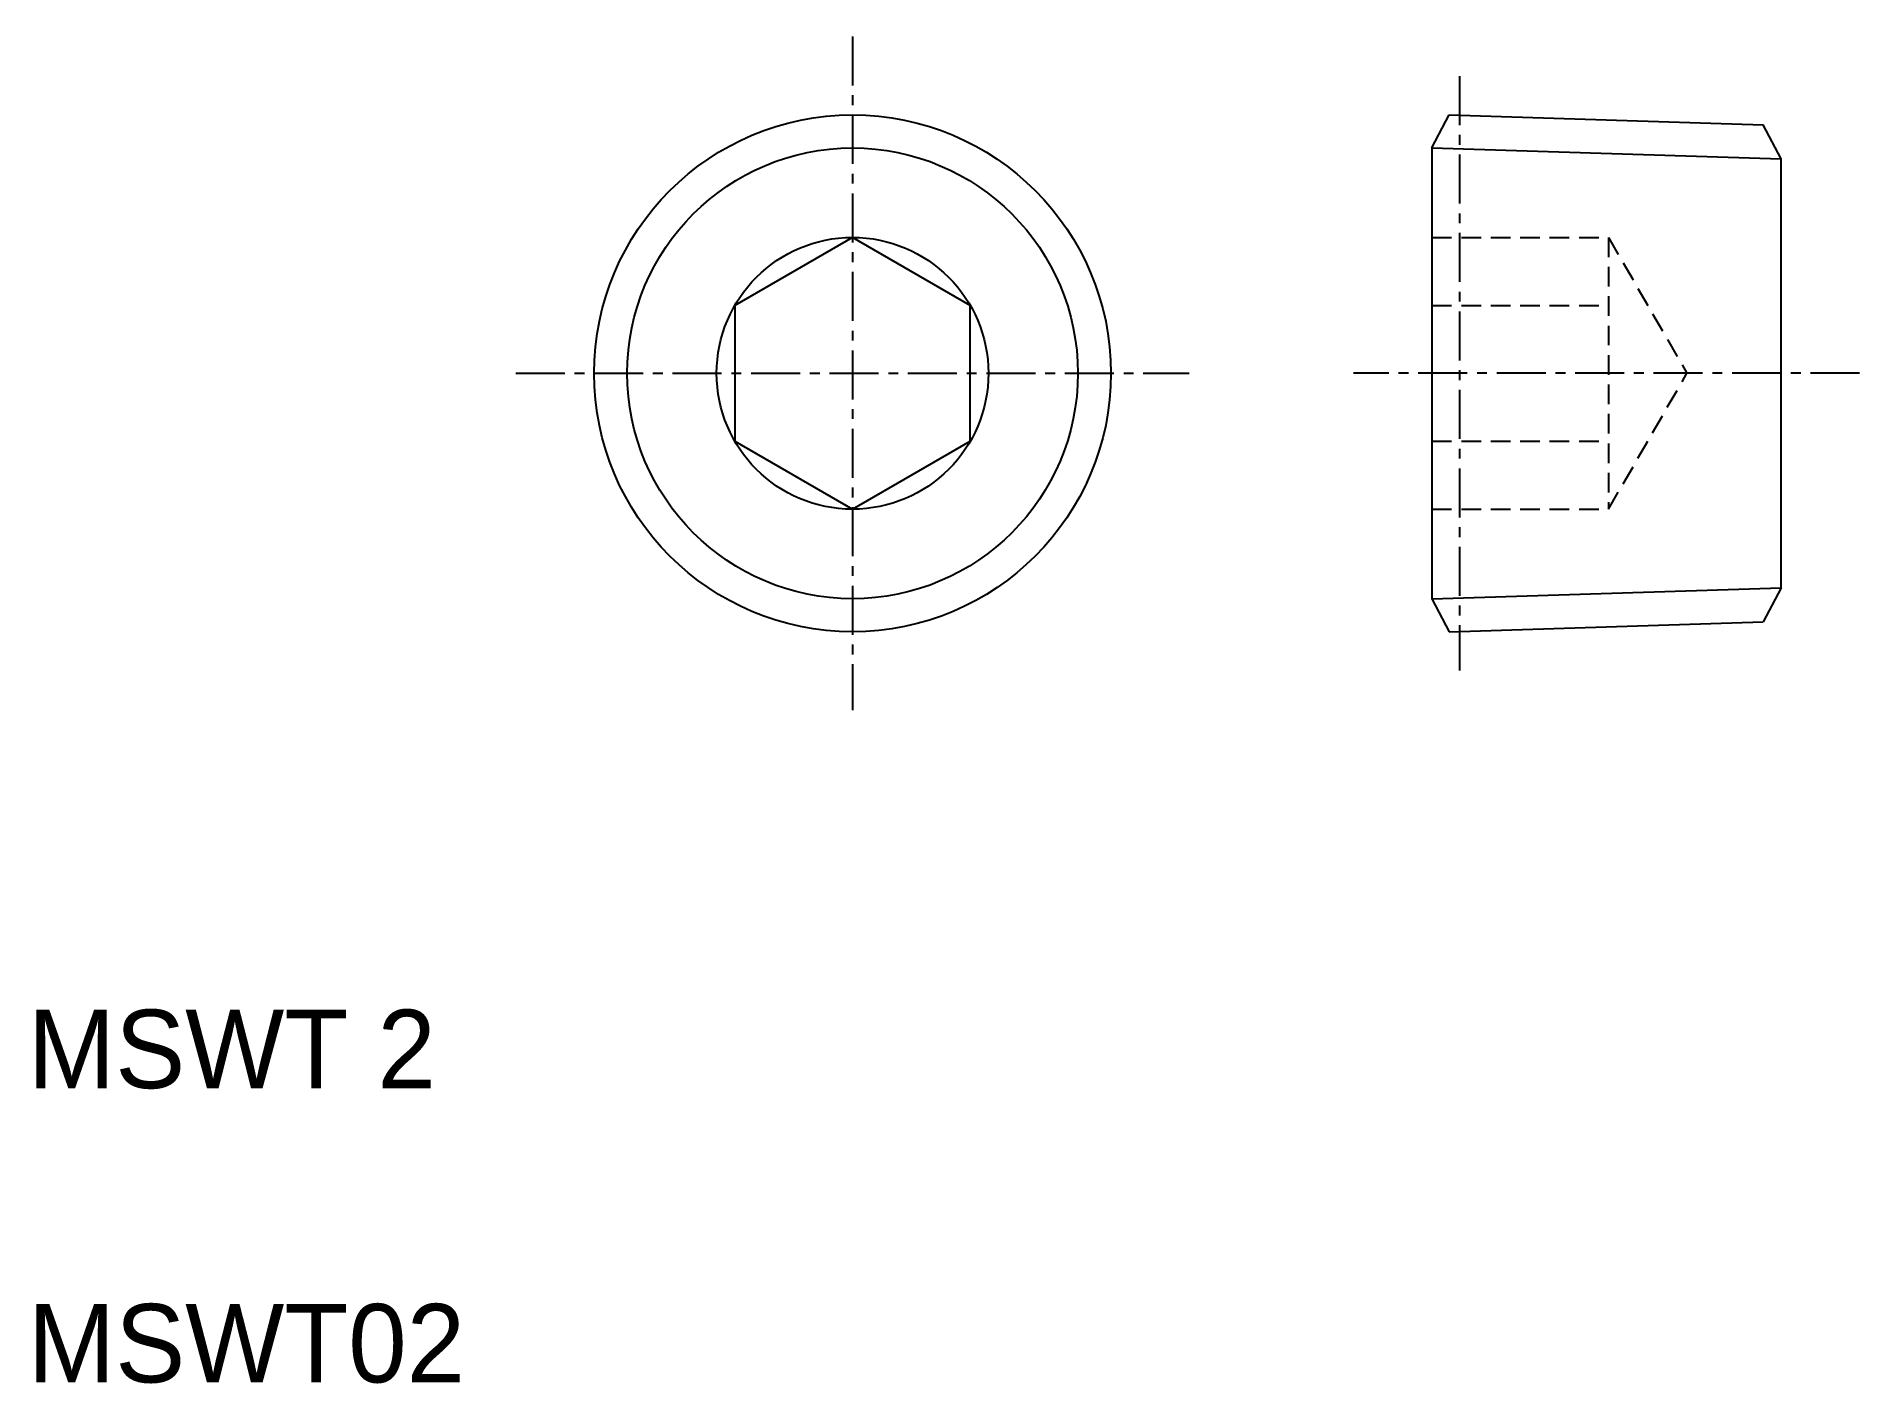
# Model space of a CAD drawing. Extents: x 5.2 to 51.7, y 5 to 39.3.
import ezdxf

# ---------------------------------------------------------------- set-up
doc = ezdxf.new("R2010")
doc.units = 0
doc.linetypes.add('CENTER', pattern=[2, 1.25, -0.25, 0.25, -0.25])
doc.linetypes.add('DASHED', pattern=[0.75, 0.5, -0.25])
doc.layers.get('0').update_dxf_attribs({"linetype": 'CONTINUOUS'})
doc.layers.add('CENTER', color=1, linetype='CENTER')

msp = doc.modelspace()

# ---------------------------------------------------------------- linework, layer by layer
at = {"color": 7, "linetype": 'CONTINUOUS'}
for p, q in [((40.796, 36.465), (41.234, 37.307)), ((41.234, 37.307), (49.243, 37.057)), ((49.696, 36.187), (49.243, 37.057)), ((40.796, 36.465), (40.796, 24.976)), ((49.696, 25.254), (49.696, 36.187)), ((26.024, 34.185), (23.024, 32.453)), ((29.024, 32.453), (26.024, 34.185)), ((23.024, 32.453), (23.024, 28.988)), ((29.024, 28.988), (29.024, 32.453)), ((23.024, 28.988), (26.024, 27.256)), ((26.024, 27.256), (29.024, 28.988)), ((49.696, 25.254), (49.243, 24.384)), ((40.796, 24.976), (41.234, 24.134)), ((41.234, 24.134), (49.243, 24.384))]:
    msp.add_line(p, q, dxfattribs=at)
at = {"color": 3, "linetype": 'CONTINUOUS'}
for p, q in [((40.796, 36.465), (49.696, 36.187)), ((40.796, 24.976), (49.696, 25.254))]:
    msp.add_line(p, q, dxfattribs=at)
at = {"color": 3, "linetype": 'DASHED'}
for p, q in [((40.796, 34.185), (45.296, 34.185)), ((45.296, 34.185), (45.296, 27.256)), ((45.296, 34.185), (47.296, 30.721)), ((40.796, 32.453), (45.296, 32.453)), ((45.296, 27.256), (47.296, 30.721)), ((40.796, 28.988), (45.296, 28.988)), ((40.796, 27.256), (45.296, 27.256))]:
    msp.add_line(p, q, dxfattribs=at)
at = {"color": 7, "linetype": 'CONTINUOUS'}
for radius in [6.587, 5.744]:
    msp.add_circle((26.024, 30.721), radius, dxfattribs=at)
at = {"color": 3, "linetype": 'CONTINUOUS'}
msp.add_circle((26.024, 30.721), 3.464, dxfattribs=at)
at = {"layer": 'CENTER', "color": 1, "linetype": 'CENTER'}
for p, q in [((26.024, 39.307), (26.024, 22.134)), ((41.496, 38.299), (41.496, 23.142)), ((17.437, 30.721), (34.61, 30.721)), ((51.696, 30.721), (38.796, 30.721))]:
    msp.add_line(p, q, dxfattribs=at)

# ---------------------------------------------------------------- texts
at = {"color": 7, "linetype": 'CONTINUOUS'}
for s, p in [('MSWT 2', (5, 12.5)), ('MSWT02', (5, 5))]:
    msp.add_text(s, height=2, dxfattribs=at).set_placement(p)

doc.saveas('drawing.dxf')
